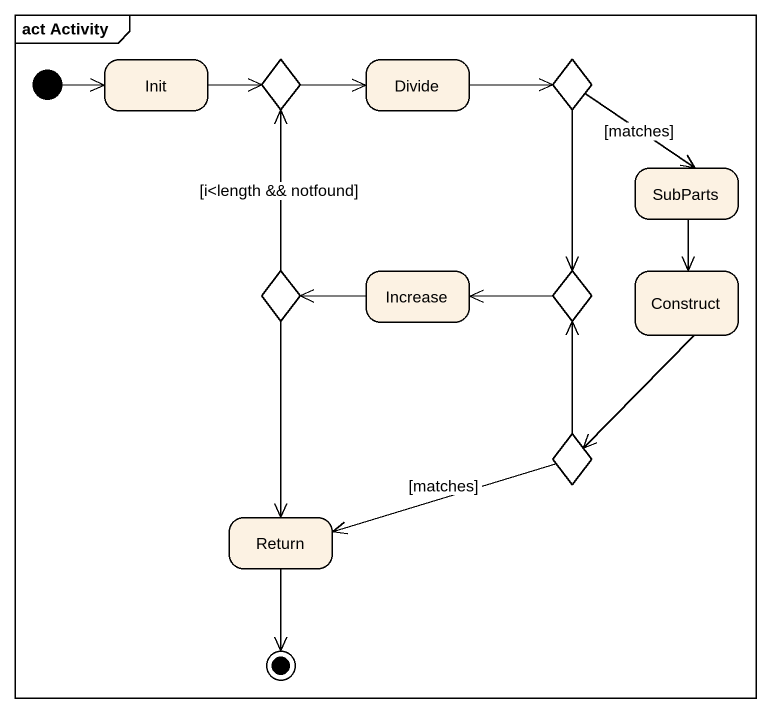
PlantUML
@startuml
mainframe act Activity
hide empty description
state Init
state choice1 <<choice>> #FFFE99
state Divide
state choice2 <<choice>> #FCF2E3
state SubParts
state choice3 <<choice>>
state Increase
state choice4 <<choice>> #FFFE99
state Construct
state choice5 <<choice>>
state "Return" as Return_
[*] -right-> Init
Init -right-> choice1
choice1 -right-> Divide
Divide -right-> choice2
choice2 --> SubParts : [matches]
choice2 --> choice4
SubParts --> Construct
choice3 -up-> choice1 : [i<length && notfound]
choice3 --> Return_
Increase -left-> choice3
choice4 -left-> Increase
Construct --> choice5
choice5 -up-> choice4
choice5 -left-> Return_ : [matches]
Return_ --> [*]
@enduml
